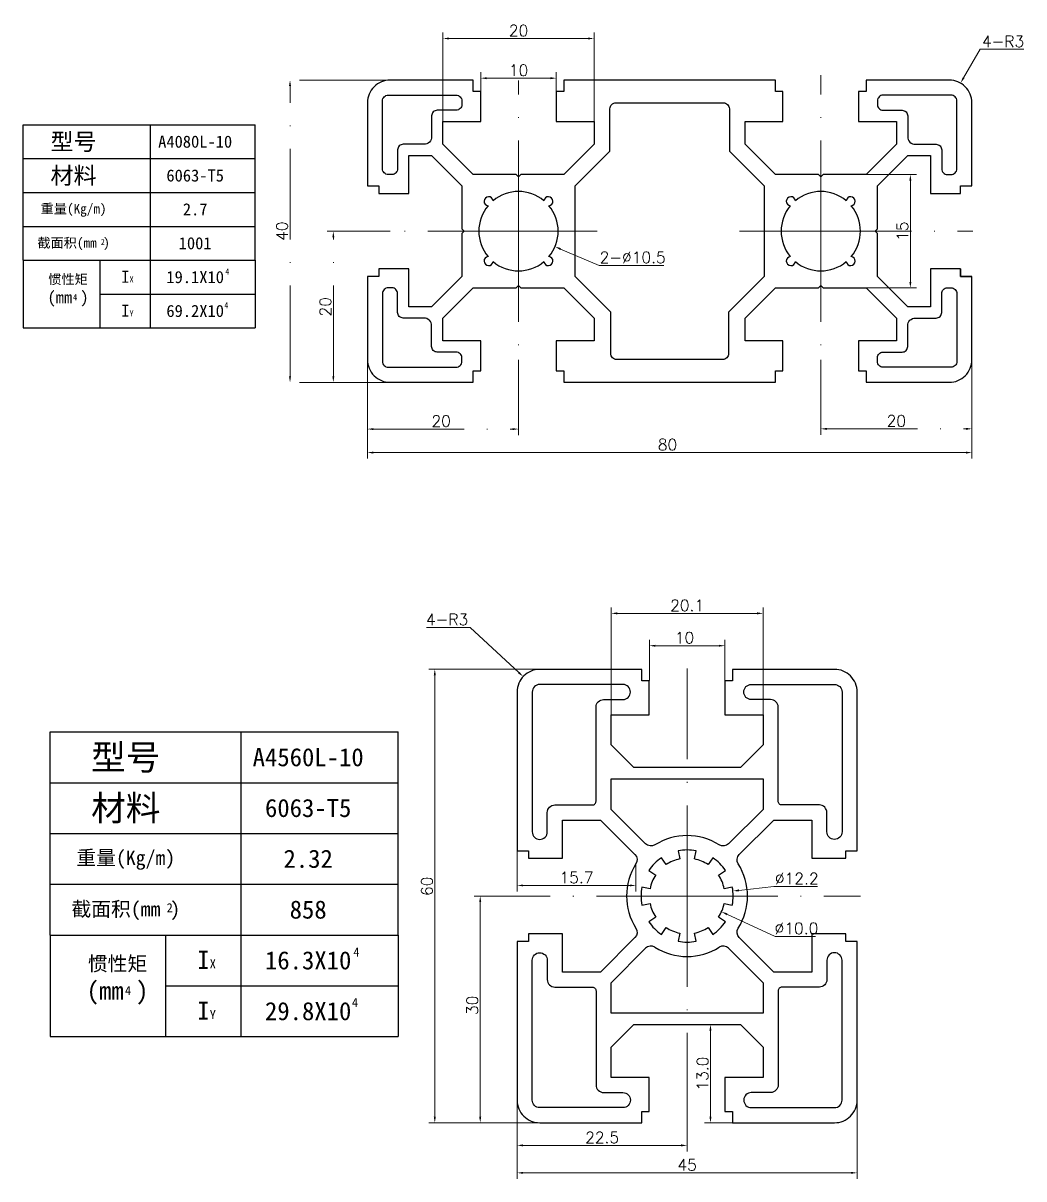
# Model space of a CAD drawing. Header units: millimetres. Extents: x 667 to 3290, y 428 to 2286.
# Drawn here: x 2375.5 to 2507.9, y 594.7 to 747.6 of the extents above; entities that cross this region are included whole.
import ezdxf

# ---------------------------------------------------------------- set-up
doc = ezdxf.new("R2010")
doc.units = ezdxf.units.MM
doc.linetypes.add('ACAD_ISO10W100', pattern=[18, 12, -3, 0, -3])
doc.layers.add('DWG', color=7, linetype='Continuous')
for name, color, linetype, lineweight in [('中心线', 1, 'ACAD_ISO10W100', 0), ('粗实线', 130, 'Continuous', 30), ('细实线', 130, 'Continuous', 0)]:
    doc.layers.add(name, color=color, linetype=linetype, lineweight=lineweight)
doc.styles.get("Standard").update_dxf_attribs({"font": 'txt', "bigfont": 'gbcbig.shx'})
doc.dimstyles.new('45x45L', dxfattribs={"dimscale": 0, "dimtxt": 1.5, "dimasz": 0.8, "dimexe": 0.8, "dimexo": 0, "dimgap": 0.3, "dimtad": 1, "dimtoh": 1, "dimdec": 1, "dimzin": 0, "dimdsep": 46, "dimtxsty": 'Standard', "dimcen": 0, "dimclrd": 5, "dimclre": 5, "dimclrt": 3, "dimadec": 0, "dimazin": 0, "dimtp": 0.05, "dimtm": 0.05, "dimtfac": 1, "dimtdec": 1, "dimtofl": 0, "dimtmove": 0, "dimatfit": 3, "dimfxl": 1, "dimtolj": 1, "dimlwd": 13, "dimlwe": 13, "dimarcsym": 0})

# ---------------------------------------------------------------- blocks, each defined once
blk = doc.blocks.new('*D1166')
at = {"layer": 'DEFPOINTS', "color": 0, "transparency": 16777216}
for p in [(2440.85, 638.11), (2456.57, 636.36), (2456.57, 633.51)]:
    blk.add_point(p, dxfattribs=at)
at = {"layer": '粗实线', "color": 5, "lineweight": 13, "transparency": 16777216}
for p, q in [((2440.85, 638.11), (2440.85, 632.71)), ((2456.57, 636.36), (2456.57, 632.71)), ((2441.65, 633.51), (2455.77, 633.51))]:
    blk.add_line(p, q, dxfattribs=at)
at = {"layer": '粗实线', "color": 5, "transparency": 16777216}
for points in [[(2441.65, 633.64), (2441.65, 633.38), (2440.85, 633.51)], [(2455.77, 633.64), (2455.77, 633.38), (2456.57, 633.51)]]:
    blk.add_solid(points, dxfattribs=at)
at = {"layer": '粗实线', "color": 3, "transparency": 16777216, "insert": (2448.71, 634.56), "char_height": 1.5, "attachment_point": 5}
blk.add_mtext('\\A1;15.7', dxfattribs=at)
blk = doc.blocks.new('*D1167')
at = {"layer": 'DEFPOINTS', "color": 0, "transparency": 16777216}
for p in [(2466.44, 615.11), (2470.4, 615.11), (2469.35, 602.11)]:
    blk.add_point(p, dxfattribs=at)
at = {"layer": '粗实线', "color": 5, "lineweight": 13, "transparency": 16777216}
for p, q in [((2470.4, 615.11), (2465.64, 615.11)), ((2466.44, 602.91), (2466.44, 614.31)), ((2469.35, 602.11), (2465.64, 602.11))]:
    blk.add_line(p, q, dxfattribs=at)
at = {"layer": '粗实线', "color": 5, "transparency": 16777216}
for points in [[(2466.3, 614.31), (2466.57, 614.31), (2466.44, 615.11)], [(2466.3, 602.91), (2466.57, 602.91), (2466.44, 602.11)]]:
    blk.add_solid(points, dxfattribs=at)
at = {"layer": '粗实线', "color": 3, "transparency": 16777216, "insert": (2465.39, 608.61), "char_height": 1.5, "attachment_point": 5, "rotation": 90}
blk.add_mtext('\\A1;13.0', dxfattribs=at)
blk = doc.blocks.new('*D1168')
at = {"layer": 'DEFPOINTS', "color": 0, "transparency": 16777216}
for p in [(2469.41, 632.77), (2457.28, 631.44)]:
    blk.add_point(p, dxfattribs=at)
at = {"layer": '粗实线', "color": 5, "lineweight": 13, "transparency": 16777216}
for p, q in [((2474.81, 633.36), (2470.2, 632.86)), ((2480.61, 633.36), (2474.81, 633.36))]:
    blk.add_line(p, q, dxfattribs=at)
at = {"layer": '粗实线', "color": 5, "transparency": 16777216}
blk.add_solid([(2470.19, 632.99), (2470.22, 632.73), (2469.41, 632.77)], dxfattribs=at)
at = {"layer": '粗实线', "color": 3, "transparency": 16777216, "insert": (2477.86, 634.41), "char_height": 1.5, "attachment_point": 5}
blk.add_mtext('\\A1;∅12.2', dxfattribs=at)
blk = doc.blocks.new('*D1169')
at = {"layer": 'DEFPOINTS', "color": 0, "transparency": 16777216}
for p in [(2458.8, 634.18), (2467.89, 630.03)]:
    blk.add_point(p, dxfattribs=at)
at = {"layer": '粗实线', "color": 5, "lineweight": 13, "transparency": 16777216}
for p, q in [((2475.02, 626.77), (2468.62, 629.7)), ((2480.32, 626.77), (2475.02, 626.77))]:
    blk.add_line(p, q, dxfattribs=at)
at = {"layer": '粗实线', "color": 5, "transparency": 16777216}
blk.add_solid([(2468.68, 629.82), (2468.57, 629.57), (2467.89, 630.03)], dxfattribs=at)
at = {"layer": '粗实线', "color": 3, "transparency": 16777216, "insert": (2477.82, 627.82), "char_height": 1.5, "attachment_point": 5}
blk.add_mtext('\\A1;∅10.0', dxfattribs=at)
blk = doc.blocks.new('*D1170')
at = {"layer": 'DEFPOINTS', "color": 0, "transparency": 16777216}
for p in [(2441.65, 661.15), (2443.85, 659.11)]:
    blk.add_point(p, dxfattribs=at)
at = {"layer": '细实线', "color": 5, "lineweight": 13, "transparency": 16777216}
for p, q in [((2428.84, 667.65), (2434.64, 667.65)), ((2434.64, 667.65), (2441.06, 661.69))]:
    blk.add_line(p, q, dxfattribs=at)
at = {"layer": '细实线', "color": 5, "transparency": 16777216}
blk.add_solid([(2441.15, 661.79), (2440.97, 661.59), (2441.65, 661.15)], dxfattribs=at)
at = {"layer": '细实线', "color": 3, "transparency": 16777216, "insert": (2431.59, 668.7), "char_height": 1.5, "attachment_point": 5}
blk.add_mtext('\\A1;4-R3', dxfattribs=at)
blk = doc.blocks.new('*D1171')
at = {"layer": 'DEFPOINTS', "color": 0, "transparency": 16777216}
for p in [(2440.85, 605.11), (2485.85, 605.11), (2485.85, 595.48)]:
    blk.add_point(p, dxfattribs=at)
at = {"layer": '细实线', "color": 5, "lineweight": 13, "transparency": 16777216}
for p, q in [((2440.85, 605.11), (2440.85, 594.68)), ((2485.85, 605.11), (2485.85, 594.68)), ((2441.65, 595.48), (2485.05, 595.48))]:
    blk.add_line(p, q, dxfattribs=at)
at = {"layer": '细实线', "color": 5, "transparency": 16777216}
for points in [[(2441.65, 595.61), (2441.65, 595.35), (2440.85, 595.48)], [(2485.05, 595.61), (2485.05, 595.35), (2485.85, 595.48)]]:
    blk.add_solid(points, dxfattribs=at)
at = {"layer": '细实线', "color": 3, "transparency": 16777216, "insert": (2463.35, 596.53), "char_height": 1.5, "attachment_point": 5}
blk.add_mtext('\\A1;45', dxfattribs=at)
blk = doc.blocks.new('*D1172')
at = {"layer": 'DEFPOINTS', "color": 0, "transparency": 16777216}
for p in [(2440.85, 605.11), (2463.35, 605.11), (2463.35, 599.11)]:
    blk.add_point(p, dxfattribs=at)
at = {"layer": '细实线', "color": 5, "lineweight": 13, "transparency": 16777216}
for p, q in [((2440.85, 605.11), (2440.85, 598.31)), ((2463.35, 605.11), (2463.35, 598.31)), ((2441.65, 599.11), (2462.55, 599.11))]:
    blk.add_line(p, q, dxfattribs=at)
at = {"layer": '细实线', "color": 5, "transparency": 16777216}
for points in [[(2441.65, 599.25), (2441.65, 598.98), (2440.85, 599.11)], [(2462.55, 599.25), (2462.55, 598.98), (2463.35, 599.11)]]:
    blk.add_solid(points, dxfattribs=at)
at = {"layer": '细实线', "color": 3, "transparency": 16777216, "insert": (2452.1, 600.16), "char_height": 1.5, "attachment_point": 5}
blk.add_mtext('\\A1;22.5', dxfattribs=at)
blk = doc.blocks.new('*D1173')
at = {"layer": 'DEFPOINTS', "color": 0, "transparency": 16777216}
for p in [(2429.96, 662.11), (2443.85, 662.11), (2443.85, 602.11)]:
    blk.add_point(p, dxfattribs=at)
at = {"layer": '细实线', "color": 5, "lineweight": 13, "transparency": 16777216}
for p, q in [((2443.85, 662.11), (2429.16, 662.11)), ((2429.96, 602.91), (2429.96, 661.31)), ((2443.85, 602.11), (2429.16, 602.11))]:
    blk.add_line(p, q, dxfattribs=at)
at = {"layer": '细实线', "color": 5, "transparency": 16777216}
for points in [[(2429.82, 661.31), (2430.09, 661.31), (2429.96, 662.11)], [(2429.82, 602.91), (2430.09, 602.91), (2429.96, 602.11)]]:
    blk.add_solid(points, dxfattribs=at)
at = {"layer": '细实线', "color": 3, "transparency": 16777216, "insert": (2428.91, 633.4), "char_height": 1.5, "attachment_point": 5, "rotation": 90}
blk.add_mtext('\\A1;60', dxfattribs=at)
blk = doc.blocks.new('*D1174')
at = {"layer": 'DEFPOINTS', "color": 0, "transparency": 16777216}
for p in [(2435.97, 632.11), (2443.85, 632.11), (2443.85, 602.11)]:
    blk.add_point(p, dxfattribs=at)
at = {"layer": '细实线', "color": 5, "lineweight": 13, "transparency": 16777216}
for p, q in [((2443.85, 632.11), (2435.17, 632.11)), ((2435.97, 602.91), (2435.97, 631.31)), ((2443.85, 602.11), (2435.17, 602.11))]:
    blk.add_line(p, q, dxfattribs=at)
at = {"layer": '细实线', "color": 5, "transparency": 16777216}
for points in [[(2435.83, 631.31), (2436.1, 631.31), (2435.97, 632.11)], [(2435.83, 602.91), (2436.1, 602.91), (2435.97, 602.11)]]:
    blk.add_solid(points, dxfattribs=at)
at = {"layer": '细实线', "color": 3, "transparency": 16777216, "insert": (2434.92, 617.64), "char_height": 1.5, "attachment_point": 5, "rotation": 90}
blk.add_mtext('\\A1;30', dxfattribs=at)
blk = doc.blocks.new('*D1175')
at = {"layer": 'DEFPOINTS', "color": 0, "transparency": 16777216}
for p in [(2473.4, 669.51), (2453.3, 656.11), (2473.4, 656.11)]:
    blk.add_point(p, dxfattribs=at)
at = {"layer": '细实线', "color": 5, "lineweight": 13, "transparency": 16777216}
for p, q in [((2453.3, 656.11), (2453.3, 670.31)), ((2473.4, 656.11), (2473.4, 670.31)), ((2454.1, 669.51), (2472.6, 669.51))]:
    blk.add_line(p, q, dxfattribs=at)
at = {"layer": '细实线', "color": 5, "transparency": 16777216}
for points in [[(2454.1, 669.65), (2454.1, 669.38), (2453.3, 669.51)], [(2472.6, 669.65), (2472.6, 669.38), (2473.4, 669.51)]]:
    blk.add_solid(points, dxfattribs=at)
at = {"layer": '细实线', "color": 3, "transparency": 16777216, "insert": (2463.35, 670.56), "char_height": 1.5, "attachment_point": 5}
blk.add_mtext('\\A1;20.1', dxfattribs=at)
blk = doc.blocks.new('*D1176')
at = {"layer": 'DEFPOINTS', "color": 0, "transparency": 16777216}
for p in [(2468.35, 665.23), (2458.35, 660.61), (2468.35, 660.61)]:
    blk.add_point(p, dxfattribs=at)
at = {"layer": '细实线', "color": 5, "lineweight": 13, "transparency": 16777216}
for p, q in [((2458.35, 660.61), (2458.35, 666.03)), ((2468.35, 660.61), (2468.35, 666.03)), ((2459.15, 665.23), (2467.55, 665.23))]:
    blk.add_line(p, q, dxfattribs=at)
at = {"layer": '细实线', "color": 5, "transparency": 16777216}
for points in [[(2459.15, 665.36), (2459.15, 665.1), (2458.35, 665.23)], [(2467.55, 665.36), (2467.55, 665.1), (2468.35, 665.23)]]:
    blk.add_solid(points, dxfattribs=at)
at = {"layer": '细实线', "color": 3, "transparency": 16777216, "insert": (2463, 666.28), "char_height": 1.5, "attachment_point": 5}
blk.add_mtext('\\A1;10', dxfattribs=at)
blk = doc.blocks.new('*D1242')
at = {"layer": 'DEFPOINTS', "color": 0, "transparency": 16777216}
for p in [(2421.04, 703.08), (2441.04, 703.08), (2441.04, 693.9)]:
    blk.add_point(p, dxfattribs=at)
at = {"layer": '中心线', "color": 5, "lineweight": 13, "transparency": 16777216}
for p, q in [((2421.04, 703.08), (2421.04, 693.1)), ((2441.04, 703.08), (2441.04, 693.1)), ((2421.84, 693.9), (2440.24, 693.9))]:
    blk.add_line(p, q, dxfattribs=at)
at = {"layer": '中心线', "color": 5, "transparency": 16777216}
for points in [[(2421.84, 694.03), (2421.84, 693.76), (2421.04, 693.9)], [(2440.24, 694.03), (2440.24, 693.76), (2441.04, 693.9)]]:
    blk.add_solid(points, dxfattribs=at)
at = {"layer": '中心线', "color": 3, "transparency": 16777216, "insert": (2430.8, 694.95), "char_height": 1.5, "attachment_point": 5}
blk.add_mtext('\\A1;20', dxfattribs=at)
blk = doc.blocks.new('*D1243')
at = {"layer": 'DEFPOINTS', "color": 0, "transparency": 16777216}
for p in [(2481.04, 703.08), (2501.04, 703.08), (2501.04, 693.93)]:
    blk.add_point(p, dxfattribs=at)
at = {"layer": '中心线', "color": 5, "lineweight": 13, "transparency": 16777216}
for p, q in [((2481.04, 703.08), (2481.04, 693.13)), ((2501.04, 703.08), (2501.04, 693.13)), ((2481.84, 693.93), (2500.24, 693.93))]:
    blk.add_line(p, q, dxfattribs=at)
at = {"layer": '中心线', "color": 5, "transparency": 16777216}
for points in [[(2481.84, 694.06), (2481.84, 693.79), (2481.04, 693.93)], [(2500.24, 694.06), (2500.24, 693.79), (2501.04, 693.93)]]:
    blk.add_solid(points, dxfattribs=at)
at = {"layer": '中心线', "color": 3, "transparency": 16777216, "insert": (2491.04, 694.98), "char_height": 1.5, "attachment_point": 5}
blk.add_mtext('\\A1;20', dxfattribs=at)
blk = doc.blocks.new('*D821')
at = {"layer": 'DEFPOINTS', "color": 0, "linetype": 'ByBlock', "transparency": 16777216}
for p in [(2421.04, 703.08), (2501.04, 703.08), (2501.04, 690.79)]:
    blk.add_point(p, dxfattribs=at)
at = {"layer": '中心线', "color": 5, "linetype": 'ByBlock', "lineweight": 13, "transparency": 16777216}
for p, q in [((2421.04, 703.08), (2421.04, 689.99)), ((2501.04, 703.08), (2501.04, 689.99)), ((2421.84, 690.79), (2500.24, 690.79))]:
    blk.add_line(p, q, dxfattribs=at)
at = {"layer": '中心线', "color": 5, "linetype": 'ByBlock', "transparency": 16777216}
for points in [[(2421.84, 690.92), (2421.84, 690.65), (2421.04, 690.79)], [(2500.24, 690.92), (2500.24, 690.65), (2501.04, 690.79)]]:
    blk.add_solid(points, dxfattribs=at)
at = {"layer": '中心线', "color": 3, "linetype": 'ByBlock', "transparency": 16777216, "insert": (2460.75, 691.84), "char_height": 1.5, "attachment_point": 5}
blk.add_mtext('\\A1;80', dxfattribs=at)
blk = doc.blocks.new('*D1244')
at = {"layer": 'DEFPOINTS', "color": 0, "transparency": 16777216}
for p in [(2487.04, 727.58), (2492.89, 727.58), (2487.04, 712.58)]:
    blk.add_point(p, dxfattribs=at)
at = {"layer": '粗实线', "color": 5, "lineweight": 13, "transparency": 16777216}
for p, q in [((2487.04, 727.58), (2493.69, 727.58)), ((2492.89, 713.38), (2492.89, 726.78)), ((2487.04, 712.58), (2493.69, 712.58))]:
    blk.add_line(p, q, dxfattribs=at)
at = {"layer": '粗实线', "color": 5, "transparency": 16777216}
for points in [[(2492.76, 726.78), (2493.03, 726.78), (2492.89, 727.58)], [(2492.76, 713.38), (2493.03, 713.38), (2492.89, 712.58)]]:
    blk.add_solid(points, dxfattribs=at)
at = {"layer": '粗实线', "color": 3, "transparency": 16777216, "insert": (2491.84, 720.08), "char_height": 1.5, "attachment_point": 5, "rotation": 90}
blk.add_mtext('\\A1;15', dxfattribs=at)
blk = doc.blocks.new('*D1245')
at = {"layer": 'DEFPOINTS', "color": 0, "transparency": 16777216}
for p in [(2446.04, 740.33), (2436.04, 738.58), (2446.04, 738.58)]:
    blk.add_point(p, dxfattribs=at)
at = {"layer": '细实线', "color": 5, "lineweight": 13, "transparency": 16777216}
for p, q in [((2436.04, 738.58), (2436.04, 741.13)), ((2436.84, 740.33), (2445.24, 740.33)), ((2446.04, 738.58), (2446.04, 741.13))]:
    blk.add_line(p, q, dxfattribs=at)
at = {"layer": '细实线', "color": 5, "transparency": 16777216}
for points in [[(2436.84, 740.46), (2436.84, 740.19), (2436.04, 740.33)], [(2445.24, 740.46), (2445.24, 740.19), (2446.04, 740.33)]]:
    blk.add_solid(points, dxfattribs=at)
at = {"layer": '细实线', "color": 3, "transparency": 16777216, "insert": (2441.04, 741.38), "char_height": 1.5, "attachment_point": 5}
blk.add_mtext('\\A1;10', dxfattribs=at)
blk = doc.blocks.new('*D1246')
at = {"layer": 'DEFPOINTS', "color": 0, "transparency": 16777216}
for p in [(2451.04, 745.58), (2431.04, 734.58), (2451.04, 734.58)]:
    blk.add_point(p, dxfattribs=at)
at = {"layer": '细实线', "color": 5, "lineweight": 13, "transparency": 16777216}
for p, q in [((2431.04, 734.58), (2431.04, 746.38)), ((2451.04, 734.58), (2451.04, 746.38)), ((2431.84, 745.58), (2450.24, 745.58))]:
    blk.add_line(p, q, dxfattribs=at)
at = {"layer": '细实线', "color": 5, "transparency": 16777216}
for points in [[(2431.84, 745.71), (2431.84, 745.45), (2431.04, 745.58)], [(2450.24, 745.71), (2450.24, 745.45), (2451.04, 745.58)]]:
    blk.add_solid(points, dxfattribs=at)
at = {"layer": '细实线', "color": 3, "transparency": 16777216, "insert": (2441.04, 746.63), "char_height": 1.5, "attachment_point": 5}
blk.add_mtext('\\A1;20', dxfattribs=at)
blk = doc.blocks.new('*D1247')
at = {"layer": 'DEFPOINTS', "color": 0, "transparency": 16777216}
for p in [(2436.2, 722.13), (2445.87, 718.04)]:
    blk.add_point(p, dxfattribs=at)
at = {"layer": '中心线', "color": 5, "lineweight": 13, "transparency": 16777216}
for p, q in [((2451.71, 715.56), (2446.61, 717.72)), ((2460.26, 715.56), (2451.71, 715.56))]:
    blk.add_line(p, q, dxfattribs=at)
at = {"layer": '中心线', "color": 5, "transparency": 16777216}
blk.add_solid([(2446.66, 717.85), (2446.55, 717.6), (2445.87, 718.04)], dxfattribs=at)
at = {"layer": '中心线', "color": 3, "transparency": 16777216, "insert": (2456.14, 716.61), "char_height": 1.5, "attachment_point": 5}
blk.add_mtext('\\A1;2-%%c10.5', dxfattribs=at)
blk = doc.blocks.new('*D1248')
at = {"layer": 'DEFPOINTS', "color": 0, "transparency": 16777216}
for p in [(2499.53, 739.68), (2498.04, 737.08)]:
    blk.add_point(p, dxfattribs=at)
at = {"layer": '中心线', "color": 5, "lineweight": 13, "transparency": 16777216}
for p, q in [((2502.11, 744.15), (2499.93, 740.37)), ((2507.91, 744.15), (2502.11, 744.15))]:
    blk.add_line(p, q, dxfattribs=at)
at = {"layer": '中心线', "color": 5, "transparency": 16777216}
blk.add_solid([(2499.82, 740.44), (2500.05, 740.31), (2499.53, 739.68)], dxfattribs=at)
at = {"layer": '中心线', "color": 3, "transparency": 16777216, "insert": (2505.16, 745.2), "char_height": 1.5, "attachment_point": 5}
blk.add_mtext('\\A1;4-R3', dxfattribs=at)
blk = doc.blocks.new('*D1249')
at = {"layer": 'DEFPOINTS', "color": 0, "transparency": 16777216}
for p in [(2416.53, 720.08), (2424.04, 720.08), (2424.04, 700.08)]:
    blk.add_point(p, dxfattribs=at)
at = {"layer": '中心线', "color": 5, "lineweight": 13, "transparency": 16777216}
for p, q in [((2424.04, 720.08), (2415.73, 720.08)), ((2416.53, 700.88), (2416.53, 719.28)), ((2424.04, 700.08), (2415.73, 700.08))]:
    blk.add_line(p, q, dxfattribs=at)
at = {"layer": '中心线', "color": 5, "transparency": 16777216}
for points in [[(2416.4, 719.28), (2416.66, 719.28), (2416.53, 720.08)], [(2416.4, 700.88), (2416.66, 700.88), (2416.53, 700.08)]]:
    blk.add_solid(points, dxfattribs=at)
at = {"layer": '中心线', "color": 3, "transparency": 16777216, "insert": (2415.48, 710.08), "char_height": 1.5, "attachment_point": 5, "rotation": 90}
blk.add_mtext('\\A1;20', dxfattribs=at)
blk = doc.blocks.new('*D1250')
at = {"layer": 'DEFPOINTS', "color": 0, "transparency": 16777216}
for p in [(2410.8, 740.08), (2424.04, 740.08), (2424.04, 700.08)]:
    blk.add_point(p, dxfattribs=at)
at = {"layer": '中心线', "color": 5, "lineweight": 13, "transparency": 16777216}
for p, q in [((2424.04, 740.08), (2410, 740.08)), ((2410.8, 700.88), (2410.8, 739.28)), ((2424.04, 700.08), (2410, 700.08))]:
    blk.add_line(p, q, dxfattribs=at)
at = {"layer": '中心线', "color": 5, "transparency": 16777216}
for points in [[(2410.66, 739.28), (2410.93, 739.28), (2410.8, 740.08)], [(2410.66, 700.88), (2410.93, 700.88), (2410.8, 700.08)]]:
    blk.add_solid(points, dxfattribs=at)
at = {"layer": '中心线', "color": 3, "transparency": 16777216, "insert": (2409.75, 720.08), "char_height": 1.5, "attachment_point": 5, "rotation": 90}
blk.add_mtext('\\A1;40', dxfattribs=at)

msp = doc.modelspace()

# ---------------------------------------------------------------- linework, layer by layer
at = {"layer": 'DWG'}
for p, q in [((2453.296, 620.642), (2457.848, 625.194)), ((2468.843, 625.194), (2473.396, 620.642))]:
    msp.add_line(p, q, dxfattribs=at)
for points in [[(2453.296, 612.106), (2456.296, 615.106), (2463.346, 615.106), (2470.396, 615.106), (2473.396, 612.106), (2473.396, 608.106), (2468.346, 608.106), (2468.346, 603.606), (2469.346, 603.606), (2469.346, 602.106), (2482.846, 602.106, 0.4142136), (2485.846, 605.106), (2485.846, 626.106), (2484.346, 626.106), (2484.346, 627.106), (2479.846, 627.106), (2479.846, 622.056), (2474.81, 622.056), (2470.258, 626.608, -0.3500011), (2470.118, 627.848, 0.288261), (2470.118, 636.364, -0.3500011), (2470.258, 637.604), (2474.81, 642.156), (2479.846, 642.156), (2479.846, 637.106), (2484.346, 637.106), (2484.346, 638.106), (2485.846, 638.106), (2485.846, 659.106, 0.4142136), (2482.846, 662.106), (2469.346, 662.106), (2469.346, 660.606), (2468.346, 660.606), (2468.346, 656.106), (2473.396, 656.106), (2473.396, 652.106), (2470.396, 649.106), (2463.346, 649.106), (2456.296, 649.106), (2453.296, 652.106), (2453.296, 656.106), (2458.346, 656.106), (2458.346, 660.606), (2457.346, 660.606), (2457.346, 662.106), (2443.846, 662.106, 0.4142136), (2440.846, 659.106), (2440.846, 638.106), (2442.346, 638.106), (2442.346, 637.106), (2446.846, 637.106), (2446.846, 642.156), (2451.881, 642.156), (2456.434, 637.604, -0.3500011), (2456.573, 636.364, 0.288261), (2456.573, 627.848, -0.3500011), (2456.434, 626.608), (2451.881, 622.056), (2446.846, 622.056), (2446.846, 627.106), (2442.346, 627.106), (2442.346, 626.106), (2440.846, 626.106), (2440.846, 605.106, 0.4142136), (2443.846, 602.106), (2457.346, 602.106), (2457.346, 603.606), (2458.346, 603.606), (2458.346, 608.106), (2453.296, 608.106)], [(2468.843, 639.018, -0.3500011), (2467.604, 638.878, 0.288261), (2459.087, 638.878, -0.3500011), (2457.848, 639.018), (2453.296, 643.57), (2453.296, 647.606), (2463.346, 647.606), (2473.396, 647.606), (2473.396, 643.57)], [(2464.536, 638.089, 0.0984914), (2462.156, 638.089), (2462.37, 637.01, 0.0984914), (2460.568, 636.263), (2459.957, 637.178, 0.0984914), (2458.274, 635.495), (2459.188, 634.884, 0.0984914), (2458.442, 633.081), (2457.363, 633.296, 0.0984914), (2457.363, 630.916), (2458.442, 631.13, 0.0984914), (2459.188, 629.328), (2458.274, 628.717, 0.0984914), (2459.957, 627.034), (2460.568, 627.949, 0.0984914), (2462.37, 627.202), (2462.156, 626.123, 0.0984914), (2464.536, 626.123), (2464.321, 627.202, 0.0984914), (2466.124, 627.949), (2466.735, 627.034, 0.0984914), (2468.418, 628.717), (2467.503, 629.328, 0.0984914), (2468.25, 631.13), (2469.328, 630.916, 0.0984914), (2469.328, 633.296), (2468.25, 633.081, 0.0984914), (2467.503, 634.884), (2468.418, 635.495, 0.0984914), (2466.735, 637.178), (2466.124, 636.263, 0.0984914), (2464.321, 637.01)]]:
    msp.add_lwpolyline(points, format="xyb", close=True, dxfattribs=at)
msp.add_arc((2463.346, 632.106), 8, 237.83959, 302.16041, dxfattribs=at)
at = {"layer": '中心线'}
for p, q in [((2481.035, 720.083), (2481.035, 740.724)), ((2441.035, 720.083), (2441.035, 740.037)), ((2441.035, 720.083), (2420.754, 720.083)), ((2441.035, 720.083), (2441.035, 699.948)), ((2441.035, 720.083), (2451.427, 720.083)), ((2481.035, 720.083), (2470.294, 720.083)), ((2481.035, 720.083), (2501.174, 720.083)), ((2481.035, 720.083), (2481.035, 699.79)), ((2463.346, 632.106), (2463.346, 662.216)), ((2463.346, 632.106), (2440.206, 632.106)), ((2463.346, 632.106), (2463.346, 602.14)), ((2463.346, 632.106), (2486.288, 632.106))]:
    msp.add_line(p, q, dxfattribs=at)
at = {"layer": '粗实线'}
for p, q in [((2375.476, 734.159), (2406.18, 734.159)), ((2375.476, 716.239), (2375.476, 734.159)), ((2392.307, 734.159), (2392.307, 707.279)), ((2406.18, 716.239), (2406.18, 734.159)), ((2375.476, 729.679), (2406.18, 729.679)), ((2423.785, 727.583), (2423.785, 727.583)), ((2375.476, 725.199), (2406.18, 725.199)), ((2376.596, 725.199), (2402.18, 725.199)), ((2377.716, 725.199), (2402.18, 725.199)), ((2378.836, 725.199), (2402.18, 725.199)), ((2375.476, 720.719), (2406.18, 720.719)), ((2377.716, 720.719), (2402.18, 720.719)), ((2378.836, 720.719), (2402.18, 720.719)), ((2375.476, 716.239), (2406.18, 716.239)), ((2375.476, 716.239), (2375.476, 707.279)), ((2376.596, 716.239), (2402.18, 716.239)), ((2377.716, 716.239), (2402.18, 716.239)), ((2378.836, 716.239), (2402.18, 716.239)), ((2385.686, 707.279), (2385.686, 716.239)), ((2406.18, 716.239), (2406.18, 707.279)), ((2385.686, 711.759), (2406.18, 711.759)), ((2375.476, 707.279), (2406.18, 707.279)), ((2455.846, 659.106), (2455.846, 659.106)), ((2470.846, 659.106), (2470.846, 659.106)), ((2379.049, 653.822), (2425.104, 653.822)), ((2379.049, 626.942), (2379.049, 653.822)), ((2404.296, 653.822), (2404.296, 613.502)), ((2425.104, 626.942), (2425.104, 653.822)), ((2379.049, 647.102), (2425.104, 647.102)), ((2379.049, 640.382), (2425.104, 640.382)), ((2380.729, 640.382), (2419.104, 640.382)), ((2382.409, 640.382), (2419.104, 640.382)), ((2384.089, 640.382), (2419.104, 640.382)), ((2379.049, 633.662), (2425.104, 633.662)), ((2382.409, 633.662), (2419.104, 633.662)), ((2384.089, 633.662), (2419.104, 633.662)), ((2379.049, 626.942), (2425.104, 626.942)), ((2379.049, 626.942), (2379.049, 613.502)), ((2380.729, 626.942), (2419.104, 626.942)), ((2382.409, 626.942), (2419.104, 626.942)), ((2384.089, 626.942), (2419.104, 626.942)), ((2394.364, 613.502), (2394.364, 626.942)), ((2425.104, 626.942), (2425.104, 613.502)), ((2394.364, 620.222), (2425.104, 620.222)), ((2453.296, 616.606), (2453.296, 620.642)), ((2473.396, 620.642), (2473.396, 616.606)), ((2463.346, 616.606), (2453.296, 616.606)), ((2473.396, 616.606), (2463.346, 616.606)), ((2379.049, 613.502), (2425.104, 613.502))]:
    msp.add_line(p, q, dxfattribs=at)
msp.add_lwpolyline([(2499.535, 715.083), (2495.535, 715.083), (2495.535, 710.083), (2492.535, 710.083), (2488.535, 714.083), (2488.535, 719.783), (2488.235, 720.083), (2488.535, 720.383), (2488.535, 726.083), (2492.535, 730.083), (2495.535, 730.083), (2495.535, 725.083), (2499.535, 725.083), (2499.535, 726.083), (2501.035, 726.083), (2501.035, 737.083, 0.4142136), (2498.035, 740.083), (2487.035, 740.083), (2487.035, 738.583), (2486.035, 738.583), (2486.035, 734.583), (2491.035, 734.583), (2491.035, 731.583), (2487.035, 727.583), (2481.335, 727.583), (2481.035, 727.283), (2480.735, 727.583), (2475.035, 727.583), (2471.035, 731.583), (2471.035, 734.583), (2476.035, 734.583), (2476.035, 738.583), (2475.035, 738.583), (2475.035, 740.083), (2461.035, 740.083), (2447.035, 740.083), (2447.035, 738.583), (2446.035, 738.583), (2446.035, 734.583), (2451.035, 734.583), (2451.035, 731.583), (2447.035, 727.583), (2441.335, 727.583), (2441.035, 727.283), (2440.735, 727.583), (2435.035, 727.583), (2431.035, 731.583), (2431.035, 734.583), (2436.035, 734.583), (2436.035, 738.583), (2435.035, 738.583), (2435.035, 740.083), (2424.035, 740.083, 0.4142136), (2421.035, 737.083), (2421.035, 726.083), (2422.535, 726.083), (2422.535, 725.083), (2426.535, 725.083), (2426.535, 730.083), (2429.535, 730.083), (2433.535, 726.083), (2433.535, 720.383), (2433.835, 720.083), (2433.535, 719.783), (2433.535, 714.083), (2429.535, 710.083), (2426.535, 710.083), (2426.535, 715.083), (2422.535, 715.083), (2422.535, 714.083), (2421.035, 714.083), (2421.035, 703.083, 0.4142136), (2424.035, 700.083), (2435.035, 700.083), (2435.035, 701.583), (2436.035, 701.583), (2436.035, 705.583), (2431.035, 705.583), (2431.035, 708.583), (2435.035, 712.583), (2440.735, 712.583), (2441.035, 712.883), (2441.335, 712.583), (2447.035, 712.583), (2451.035, 708.583), (2451.035, 705.583), (2446.035, 705.583), (2446.035, 701.583), (2447.035, 701.583), (2447.035, 700.083), (2461.035, 700.083), (2475.035, 700.083), (2475.035, 701.583), (2476.035, 701.583), (2476.035, 705.583), (2471.035, 705.583), (2471.035, 708.583), (2475.035, 712.583), (2480.735, 712.583), (2481.035, 712.883), (2481.335, 712.583), (2487.035, 712.583), (2491.035, 708.583), (2491.035, 705.583), (2486.035, 705.583), (2486.035, 701.583), (2487.035, 701.583), (2487.035, 700.083), (2498.035, 700.083, 0.4142136), (2501.035, 703.083), (2501.035, 714.083), (2499.535, 714.083), (2499.535, 715.083), (2499.535, 714.083), (2501.035, 714.083)], format="xyb", dxfattribs=at)
for points in [[(2425.035, 728.333, -0.4142136), (2424.285, 727.583), (2423.785, 727.583, -0.4142136), (2423.035, 728.333), (2423.035, 737.333, -0.4142136), (2423.785, 738.083), (2432.785, 738.083, -0.4142136), (2433.535, 737.333), (2433.535, 736.833, -0.4142136), (2432.785, 736.083), (2430.285, 736.083, 0.4142136), (2429.535, 735.333), (2429.535, 732.583, -0.4142136), (2428.535, 731.583), (2425.785, 731.583, 0.4142136), (2425.035, 730.833)], [(2497.035, 728.333, 0.4142136), (2497.785, 727.583), (2498.285, 727.583, 0.4142136), (2499.035, 728.333), (2499.035, 737.333, 0.4142136), (2498.285, 738.083), (2489.285, 738.083, 0.4142136), (2488.535, 737.333), (2488.535, 736.833, 0.4142136), (2489.285, 736.083), (2491.785, 736.083, -0.4142136), (2492.535, 735.333), (2492.535, 732.583, 0.4142136), (2493.535, 731.583), (2496.285, 731.583, -0.4142136), (2497.035, 730.833)], [(2468.835, 709.383), (2468.835, 703.883, -0.4142136), (2468.035, 703.083), (2461.035, 703.083), (2454.035, 703.083, -0.4142136), (2453.235, 703.883), (2453.235, 709.383), (2448.535, 714.083), (2448.535, 720.083), (2448.535, 726.083), (2453.135, 730.683), (2453.135, 736.283, -0.4142136), (2453.935, 737.083), (2461.035, 737.083), (2468.135, 737.083, -0.4142136), (2468.935, 736.283), (2468.935, 730.683), (2473.535, 726.083), (2473.535, 720.083), (2473.535, 714.083)], [(2425.035, 711.833, 0.4142136), (2424.285, 712.583), (2423.785, 712.583, 0.4142136), (2423.035, 711.833), (2423.035, 702.833, 0.4142136), (2423.785, 702.083), (2432.785, 702.083, 0.4142136), (2433.535, 702.833), (2433.535, 703.333, 0.4142136), (2432.785, 704.083), (2430.285, 704.083, -0.4142136), (2429.535, 704.833), (2429.535, 707.583, 0.4142136), (2428.535, 708.583), (2425.785, 708.583, -0.4142136), (2425.035, 709.333)], [(2497.035, 711.833, -0.4142136), (2497.785, 712.583), (2498.285, 712.583, -0.4142136), (2499.035, 711.833), (2499.035, 702.833, -0.4142136), (2498.285, 702.083), (2489.285, 702.083, -0.4142136), (2488.535, 702.833), (2488.535, 703.333, -0.4142136), (2489.285, 704.083), (2491.785, 704.083, 0.4142136), (2492.535, 704.833), (2492.535, 707.583, -0.4142136), (2493.535, 708.583), (2496.285, 708.583, 0.4142136), (2497.035, 709.333)], [(2451.296, 652.106), (2451.296, 656.106), (2451.296, 657.106, -0.4142136), (2452.296, 658.106), (2454.846, 658.106, 0.4142136), (2455.846, 659.106, 0.4142136), (2454.846, 660.106), (2443.846, 660.106, 0.4142136), (2442.846, 659.106), (2442.846, 640.606, 0.4142136), (2443.846, 639.606), (2443.846, 639.606, 0.4142136), (2444.846, 640.606), (2444.846, 643.156, -0.4142136), (2445.846, 644.156), (2446.846, 644.156), (2450.796, 644.156, 0.4142136), (2451.296, 644.656)], [(2475.396, 652.106), (2475.396, 656.106), (2475.396, 657.106, 0.4142136), (2474.396, 658.106), (2471.846, 658.106, -0.4142136), (2470.846, 659.106, -0.4142136), (2471.846, 660.106), (2482.846, 660.106, -0.4142136), (2483.846, 659.106), (2483.846, 640.606, -0.4142136), (2482.846, 639.606), (2482.846, 639.606, -0.4142136), (2481.846, 640.606), (2481.846, 643.156, 0.4142136), (2480.846, 644.156), (2479.846, 644.156), (2475.896, 644.156, -0.4142136), (2475.396, 644.656)], [(2451.296, 612.106), (2451.296, 608.106), (2451.296, 607.106, 0.4142136), (2452.296, 606.106), (2454.846, 606.106, -0.4142136), (2455.846, 605.106, -0.4142136), (2454.846, 604.106), (2443.846, 604.106, -0.4142136), (2442.846, 605.106), (2442.846, 623.606, -0.4142136), (2443.846, 624.606), (2443.846, 624.606, -0.4142136), (2444.846, 623.606), (2444.846, 621.056, 0.4142136), (2445.846, 620.056), (2446.846, 620.056), (2450.796, 620.056, -0.4142136), (2451.296, 619.556)], [(2475.396, 612.106), (2475.396, 608.106), (2475.396, 607.106, -0.4142136), (2474.396, 606.106), (2471.846, 606.106, 0.4142136), (2470.846, 605.106, 0.4142136), (2471.846, 604.106), (2482.846, 604.106, 0.4142136), (2483.846, 605.106), (2483.846, 623.606, 0.4142136), (2482.846, 624.606), (2482.846, 624.606, 0.4142136), (2481.846, 623.606), (2481.846, 621.056, -0.4142136), (2480.846, 620.056), (2479.846, 620.056), (2475.896, 620.056, 0.4142136), (2475.396, 619.556)]]:
    msp.add_lwpolyline(points, format="xyb", close=True, dxfattribs=at)
for centre, radius, start, end in [((2441.035, 720.083), 5.25, 50.15142, 129.84858), ((2481.035, 720.083), 5.25, 50.15142, 129.84858), ((2441.035, 720.083), 5.25, 140.15142, 219.84858), ((2437.076, 724.042), 0.6, 6.78052, 263.21948), ((2444.995, 724.042), 0.6, 276.78052, 173.21948), ((2441.035, 720.083), 5.25, 320.15142, 39.84858), ((2481.035, 720.083), 5.25, 140.15142, 219.84858), ((2477.076, 724.042), 0.6, 6.78052, 263.21948), ((2484.995, 724.042), 0.6, 276.78052, 173.21948), ((2481.035, 720.083), 5.25, 320.15142, 39.84858), ((2437.076, 716.123), 0.6, 96.78052, 353.21948), ((2441.035, 720.083), 5.25, 230.15142, 309.84858), ((2444.995, 716.123), 0.6, 186.78052, 83.21948), ((2477.076, 716.123), 0.6, 96.78052, 353.21948), ((2481.035, 720.083), 5.25, 230.15142, 309.84858), ((2484.995, 716.123), 0.6, 186.78052, 83.21948), ((2458.555, 624.487), 1, 57.83959, 135), ((2468.136, 624.487), 1, 45, 122.16041)]:
    msp.add_arc(centre, radius, start, end, dxfattribs=at)

# ---------------------------------------------------------------- texts
for s, insert, char_height, width, attachment_point in [('{\\f宋体|b0|i0|c134|p54;型号}', (2382.152, 731.808), 2.24, 13.35174, 5), ('{\\f宋体|b0|i0|c134|p2;A4080L-10}', (2398.244, 731.919), 1.6, 15.8724, 5), ('{\\f宋体|b0|i0|c134|p54;材料}', (2382.152, 727.328), 2.24, 13.35174, 5), ('{\\f宋体|b0|i0|c134|p2;6063-T5}', (2398.244, 727.439), 1.6, 15.8724, 5), ('{\\f宋体|b0|i0|c134|p54;重量(Kg/m)}', (2382.152, 722.848), 1.28, 13.35168, 5), ('{\\f宋体|b0|i0|c134|p2;2.7}', (2398.244, 722.959), 1.6, 15.8724, 5), ('{\\f宋体|b0|i0|c134|p54;截面积(mm )}', (2382.152, 718.368), 1.28, 13.35168, 5), ('{\\f宋体|b0|i0|c134|p2;2}', (2385.754, 719.051), 0.8, 1.08336, 1), ('{\\f宋体|b0|i0|c134|p2;1001}', (2398.244, 718.479), 1.6, 15.8724, 5), ('{\\f宋体|b0|i0|c134|p54;惯性矩}', (2381.42, 713.649), 1.28, 13.35168, 5), ('{\\f宋体|b0|i0|c134|p2;I}', (2388.997, 714.054), 1.6, 6.6214, 5), ('{\\f宋体|b0|i0|c134|p2;19.1X10}', (2398.244, 713.999), 1.6, 15.8724, 5), ('{\\f宋体|b0|i0|c134|p2;4}', (2402.227, 715.14), 0.8, 1.1508, 1), ('{\\f宋体|b0|i0|c134|p2;X}', (2389.557, 714.103), 0.8, 0.938, 1), ('{\\f宋体|b0|i0|c134|p54;(mm )}', (2381.42, 711.118), 1.6, 13.35168, 5), ('{\\f宋体|b0|i0|c134|p2;4}', (2382.082, 711.752), 0.8, 1.0853, 1), ('{\\f宋体|b0|i0|c134|p2;I}', (2388.997, 709.574), 1.6, 6.6214, 5), ('{\\f宋体|b0|i0|c134|p2;Y}', (2389.557, 709.623), 0.8, 0.938, 1), ('{\\f宋体|b0|i0|c134|p2;69.2X10}', (2398.244, 709.519), 1.6, 15.8724, 5), ('{\\f宋体|b0|i0|c134|p2;4}', (2402.104, 710.696), 0.8, 1.1508, 1), ('{\\f宋体|b0|i0|c134|p54;型号}', (2389.063, 650.295), 3.36, 20.02762, 5), ('{\\f宋体|b0|i0|c134|p2;A4560L-10}', (2413.2, 650.462), 2.4, 23.8086, 5), ('{\\f宋体|b0|i0|c134|p54;材料}', (2389.063, 643.575), 3.36, 20.02762, 5), ('{\\f宋体|b0|i0|c134|p2;6063-T5}', (2413.2, 643.742), 2.4, 23.8086, 5), ('{\\f宋体|b0|i0|c134|p54;重量(Kg/m)}', (2389.063, 636.855), 1.92, 20.02752, 5), ('{\\f宋体|b0|i0|c134|p2;2.32}', (2413.2, 637.022), 2.4, 23.8086, 5), ('{\\f宋体|b0|i0|c134|p54;截面积(mm )}', (2389.063, 630.135), 1.92, 20.02752, 5), ('{\\f宋体|b0|i0|c134|p2;2}', (2394.466, 631.16), 1.2, 1.62504, 1), ('{\\f宋体|b0|i0|c134|p2;858}', (2413.2, 630.302), 2.4, 23.8086, 5), ('{\\f宋体|b0|i0|c134|p54;惯性矩}', (2387.964, 623.058), 1.92, 20.02752, 5), ('{\\f宋体|b0|i0|c134|p2;I}', (2399.33, 623.665), 2.4, 9.9321, 5), ('{\\f宋体|b0|i0|c134|p2;16.3X10}', (2413.2, 623.582), 2.4, 23.8086, 5), ('{\\f宋体|b0|i0|c134|p2;4}', (2419.175, 625.294), 1.2, 1.7262, 1), ('{\\f宋体|b0|i0|c134|p2;X}', (2400.17, 623.739), 1.2, 1.407, 1), ('{\\f宋体|b0|i0|c134|p54;(mm )}', (2387.964, 619.26), 2.4, 20.02752, 5), ('{\\f宋体|b0|i0|c134|p2;4}', (2388.958, 620.211), 1.2, 1.6279, 1), ('{\\f宋体|b0|i0|c134|p2;I}', (2399.33, 616.945), 2.4, 9.9321, 5), ('{\\f宋体|b0|i0|c134|p2;29.8X10}', (2413.2, 616.862), 2.4, 23.8086, 5), ('{\\f宋体|b0|i0|c134|p2;4}', (2418.991, 618.628), 1.2, 1.7262, 1), ('{\\f宋体|b0|i0|c134|p2;Y}', (2400.17, 617.019), 1.2, 1.407, 1)]:
    msp.add_mtext(s, dxfattribs=dict(at, insert=insert, char_height=char_height, width=width, attachment_point=attachment_point))

# ---------------------------------------------------------------- dimensions: what is measured, and where the dimension line sits
at = {"layer": '中心线'}
dim = msp.add_radius_dim(center=(2498.035, 737.083), mpoint=(2499.535, 739.681), text='4-R3', dimstyle='45x45L', override={"dimscale": 1}, dxfattribs=at)
dim.commit()
dim.dimension.update_dxf_attribs({"geometry": '*D1248', "text_midpoint": (2505.165, 744.153), "dimtype": 164})
for base, p2, text, picture, middle in [((2410.798, 740.083), (2424.035, 740.083), '40', '*D1250', (2409.748, 720.083)), ((2416.531, 720.083), (2424.035, 720.083), '20', '*D1249', (2415.481, 710.083))]:
    dim = msp.add_linear_dim(base=base, p1=(2424.035, 700.083), p2=p2, angle=90, text=text, dimstyle='45x45L', override={"dimscale": 1}, dxfattribs=at)
    dim.commit()
    dim.dimension.update_dxf_attribs({"geometry": picture, "text_midpoint": middle})
dim = msp.add_diameter_dim_2p(p1=(2436.201, 722.13), p2=(2445.87, 718.035), text='2-%%c10.5', dimstyle='45x45L', override={"dimscale": 1}, dxfattribs=at)
dim.commit()
dim.dimension.update_dxf_attribs({"geometry": '*D1247', "text_midpoint": (2456.139, 715.56), "dimtype": 163})
dim = msp.add_linear_dim(base=(2441.035, 693.896), p1=(2421.035, 703.083), p2=(2441.035, 703.083), text='20', dimstyle='45x45L', override={"dimscale": 1}, dxfattribs=at)
dim.commit()
dim.dimension.update_dxf_attribs({"geometry": '*D1242', "text_midpoint": (2430.8, 693.896), "dimtype": 160})
at = {"layer": '中心线', "linetype": 'ByBlock'}
dim = msp.add_linear_dim(base=(2501.035, 690.786), p1=(2421.035, 703.083), p2=(2501.035, 703.083), text='80', dimstyle='45x45L', override={"dimscale": 1}, dxfattribs=at)
dim.commit()
dim.dimension.update_dxf_attribs({"geometry": '*D821', "text_midpoint": (2460.754, 690.786), "dimtype": 160})
at = {"layer": '中心线'}
dim = msp.add_linear_dim(base=(2501.035, 693.928), p1=(2481.035, 703.083), p2=(2501.035, 703.083), text='20', dimstyle='45x45L', override={"dimscale": 1}, dxfattribs=at)
dim.commit()
dim.dimension.update_dxf_attribs({"geometry": '*D1243', "text_midpoint": (2491.035, 694.978)})
at = {"layer": '粗实线'}
dim = msp.add_linear_dim(base=(2492.895, 727.583), p1=(2487.035, 712.583), p2=(2487.035, 727.583), angle=90, text='15', dimstyle='45x45L', override={"dimscale": 1}, dxfattribs=at)
dim.commit()
dim.dimension.update_dxf_attribs({"geometry": '*D1244', "text_midpoint": (2491.845, 720.083)})
dim = msp.add_linear_dim(base=(2456.573, 633.511), p1=(2440.846, 638.106), p2=(2456.573, 636.364), dimstyle='45x45L', override={"dimscale": 1}, dxfattribs=at)
dim.commit()
dim.dimension.update_dxf_attribs({"geometry": '*D1166', "text_midpoint": (2448.709, 634.561)})
for p1, p2, picture, middle in [((2457.282, 631.44), (2469.409, 632.771), '*D1168', (2474.808, 633.364)), ((2458.798, 634.183), (2467.894, 630.029), '*D1169', (2477.818, 626.775))]:
    dim = msp.add_diameter_dim_2p(p1=p1, p2=p2, dimstyle='45x45L', override={"dimscale": 1}, dxfattribs=at)
    dim.commit()
    dim.dimension.update_dxf_attribs({"geometry": picture, "text_midpoint": middle, "dimtype": 163})
dim = msp.add_linear_dim(base=(2466.437, 615.106), p1=(2469.346, 602.106), p2=(2470.396, 615.106), angle=90, dimstyle='45x45L', override={"dimscale": 1}, dxfattribs=at)
dim.commit()
dim.dimension.update_dxf_attribs({"geometry": '*D1167', "text_midpoint": (2465.387, 608.606)})
at = {"layer": '细实线'}
for base, p1, p2, text, picture, middle in [((2451.035, 745.58), (2431.035, 734.583), (2451.035, 734.583), '20', '*D1246', (2441.035, 746.63)), ((2473.396, 669.512), (2453.296, 656.106), (2473.396, 656.106), '20.1', '*D1175', (2463.346, 670.562)), ((2485.846, 595.482), (2440.846, 605.106), (2485.846, 605.106), '45', '*D1171', (2463.346, 596.532))]:
    dim = msp.add_linear_dim(base=base, p1=p1, p2=p2, text=text, dimstyle='45x45L', override={"dimscale": 1}, dxfattribs=at)
    dim.commit()
    dim.dimension.update_dxf_attribs({"geometry": picture, "text_midpoint": middle})
for base, p1, p2, picture, middle in [((2446.035, 740.325), (2436.035, 738.583), (2446.035, 738.583), '*D1245', (2441.035, 740.325)), ((2468.346, 665.231), (2458.346, 660.606), (2468.346, 660.606), '*D1176', (2462.997, 665.231))]:
    dim = msp.add_linear_dim(base=base, p1=p1, p2=p2, text='10', dimstyle='45x45L', override={"dimscale": 1}, dxfattribs=at)
    dim.commit()
    dim.dimension.update_dxf_attribs({"geometry": picture, "text_midpoint": middle, "dimtype": 160})
dim = msp.add_radius_dim(center=(2443.846, 659.106), mpoint=(2441.647, 661.147), text='4-R3', dimstyle='45x45L', override={"dimscale": 1}, dxfattribs=at)
dim.commit()
dim.dimension.update_dxf_attribs({"geometry": '*D1170', "text_midpoint": (2431.591, 667.648), "dimtype": 164})
for base, p2, text, picture, middle in [((2429.958, 662.106), (2443.846, 662.106), '60', '*D1173', (2429.958, 633.396)), ((2435.965, 632.106), (2443.846, 632.106), '30', '*D1174', (2435.965, 617.639))]:
    dim = msp.add_linear_dim(base=base, p1=(2443.846, 602.106), p2=p2, angle=90, text=text, dimstyle='45x45L', override={"dimscale": 1}, dxfattribs=at)
    dim.commit()
    dim.dimension.update_dxf_attribs({"geometry": picture, "text_midpoint": middle, "dimtype": 160})
dim = msp.add_linear_dim(base=(2463.346, 599.115), p1=(2440.846, 605.106), p2=(2463.346, 605.106), dimstyle='45x45L', override={"dimscale": 1}, dxfattribs=at)
dim.commit()
dim.dimension.update_dxf_attribs({"geometry": '*D1172', "text_midpoint": (2452.096, 600.165)})

doc.saveas('drawing.dxf')
